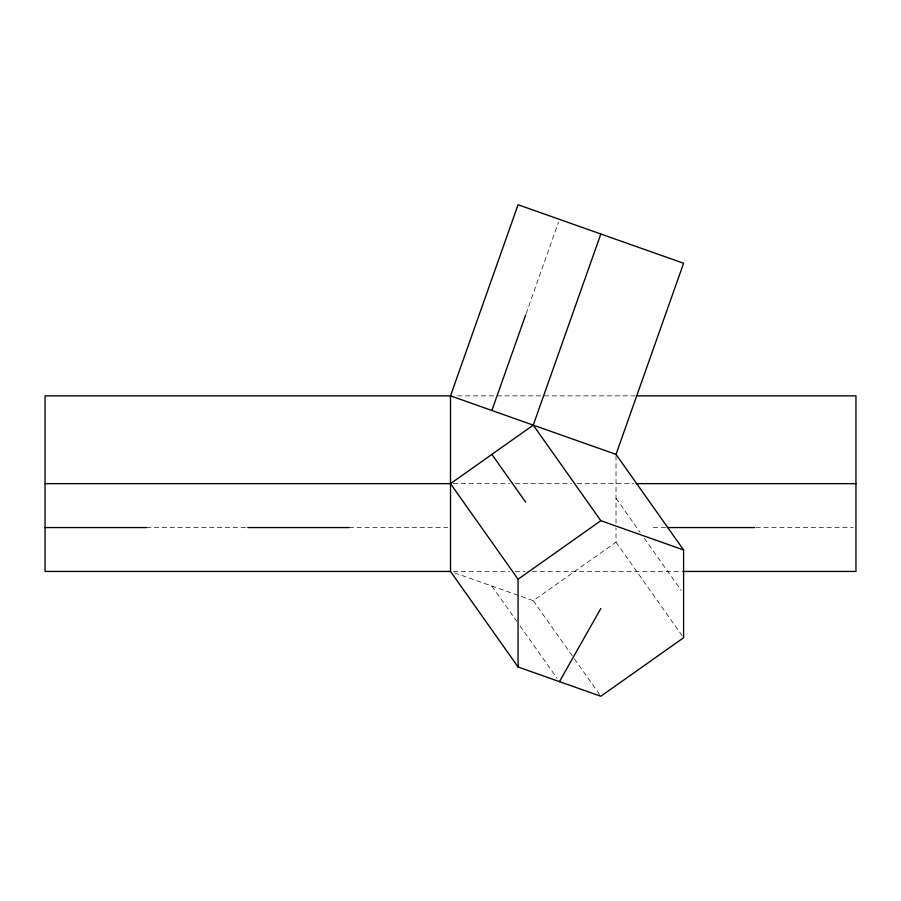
<?xml version="1.0" encoding="UTF-8"?>
<svg xmlns="http://www.w3.org/2000/svg" width="901" height="901" viewBox="0 0 901 901"><rect width="100%" height="100%" fill="white"/><g stroke="black" fill="none" stroke-linecap="round" stroke-linejoin="round"><path stroke-width="0.68" stroke-dasharray="4.5 3.38" d="M526.139 313.604L558.519 222.029M454.442 572.833L533.257 600.697L616.025 542.177L616.025 528.245M457.539 395.866L634.923 395.866M453.316 483.657L509.628 483.657M515.259 483.657L571.572 483.657M577.203 483.657L633.516 483.657M146.412 527.547L246.367 527.547M349.137 527.547L447.684 527.547M653.225 527.547L665.895 527.547M755.973 527.547L853.168 527.547M453.316 571.437L509.628 571.437M515.259 571.437L525.114 571.437M532.153 571.437L681.381 571.437M616.025 498.287L640.16 532.412M644.181 538.1L681.19 590.437M616.025 542.177L682.8 636.602M533.257 600.697L573.486 657.584M574.286 658.721L600.832 696.259M491.878 586.067L516.825 621.33M520.035 625.88L557.043 678.216M616.025 455.782L616.025 526.848"/><path stroke-width="1.35" d="M491.878 410.496L525.666 314.933M45.05 483.657L450.5 483.657L533.257 425.126L600.832 234.001M616.025 454.397L683.6 263.261L518.075 204.741L450.5 395.866L450.5 571.437L518.075 666.999L600.832 696.259L683.6 637.739L683.6 549.959L616.025 454.397L450.5 395.866L45.05 395.866L45.05 571.437L450.5 571.437M559.453 681.629L600.832 608.479M518.075 666.999L518.075 579.219L600.832 520.699L683.6 549.959M636.331 395.866L855.95 395.866L855.95 571.437L682.789 571.437M636.331 483.657L855.95 483.657M45.05 527.547L146.412 527.547M247.775 527.547L349.137 527.547M667.303 527.547L754.587 527.547M533.257 425.126L600.832 520.699M491.878 454.397L525.666 502.172M450.5 483.657L518.075 579.219"/></g></svg>
